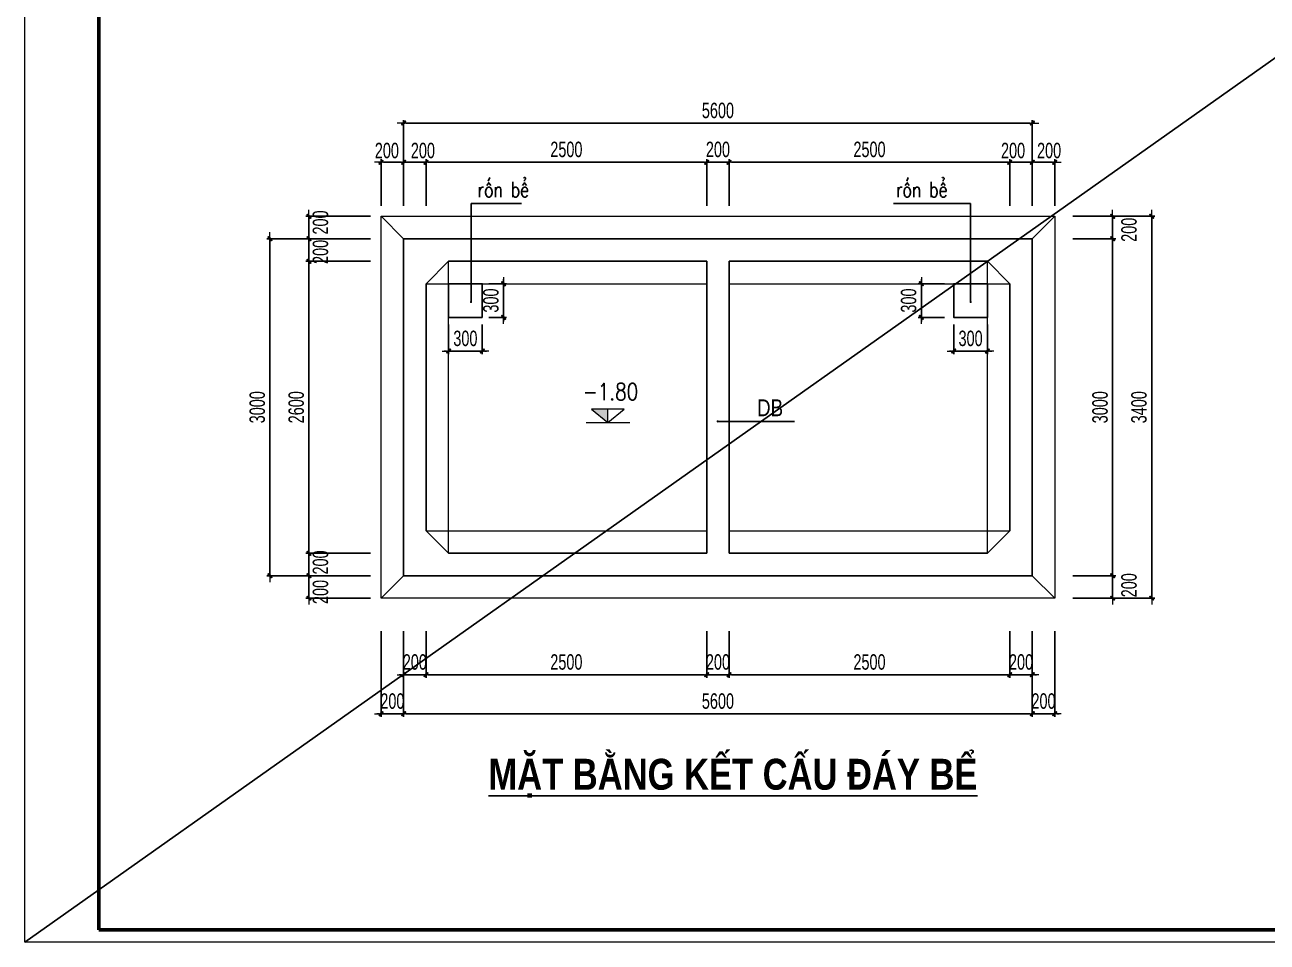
# Model space of a CAD drawing. Header units: millimetres. Extents: x 142758 to 365363, y -504867 to -415100.
# Drawn here: x 244241 to 255307, y -478817 to -470649 of the extents above; entities that cross this region are included whole.
import ezdxf
from ezdxf.enums import TextEntityAlignment as Align

# ---------------------------------------------------------------- set-up
doc = ezdxf.new("R2010")
doc.units = ezdxf.units.MM
doc.header["$LTSCALE"] = 20
doc.header["$MEASUREMENT"] = 0
doc.header["$PDMODE"] = 32
doc.layers.get('Defpoints').update_dxf_attribs({"color": 1})
doc.layers.add('KCS_Plotter', color=11, linetype='Continuous', plot=False)
doc.layers.add('Khungten_LCDI', color=7, linetype='Continuous')
for name, color, linetype, lineweight in [('LC Dim', 8, 'Continuous', 18), ('LC Net manh', 16, 'Continuous', 5), ('LC Net thay', 7, 'Continuous', 25), ('LC Text1', 3, 'Continuous', 20), ('LC Text2', 7, 'Continuous', 25)]:
    doc.layers.add(name, color=color, linetype=linetype, lineweight=lineweight)
doc.styles.add('HOATBIF', font='hoatbif.shx', dxfattribs={"width": 0.7})
doc.styles.add('Khungten', font='VHAVAN.TTF', dxfattribs={"width": 0.9, "height": 5000})
doc.styles.add('LC 1', font='VHAVANB.TTF')
doc.styles.add('LC 3', font='vnsimli.shx', dxfattribs={"width": 0.75})
doc.styles.add('LC3', font='VHARIALB.TTF', dxfattribs={"width": 0.8})
doc.styles.add('T1', font='Vnsimli.shx', dxfattribs={"width": 0.8})
doc.styles.add('T2', font='VHARIAL.TTF', dxfattribs={"width": 0.8})
doc.styles.add('Title', font='VHBLACK.TTF', dxfattribs={"width": 0.8})
doc.dimstyles.new('MONG', dxfattribs={"dimscale": 50, "dimtxt": 2.5, "dimasz": 0.35, "dimexe": 0.5, "dimexo": 0, "dimgap": 0.8, "dimtad": 1, "dimdec": 0, "dimzin": 0, "dimdsep": 46, "dimtxsty": 'HOATBIF', "dimblk1": 'DOT', "dimblk2": 'DOT', "dimsah": 1, "dimcen": -1, "dimdle": 1, "dimclrd": 256, "dimclre": 256, "dimclrt": 4, "dimadec": 3, "dimazin": 2, "dimtfac": 0.333333, "dimtdec": 0, "dimtix": 1, "dimtmove": 2, "dimatfit": 3, "dimldrblk": 'DOT', "dimfxl": 1, "dimtvp": 0.833333, "dimtolj": 1, "dimtzin": 0, "dimarcsym": 0})

# ---------------------------------------------------------------- blocks, each defined once
blk = doc.blocks.new('lcdi fix')
at = {"layer": 'Defpoints', "lineweight": 0}
blk.add_lwpolyline([(-1200, -14850), (-1200, 14850), (40800, 14850), (40800, -14850)], close=True, dxfattribs=at)
at = {"layer": 'Khungten_LCDI', "color": 5, "lineweight": 60}
blk.add_lwpolyline([(0, -14650), (0, 14650), (40600, 14650), (40600, -14650)], close=True, dxfattribs=at)
at = {"color": 7, "style": 'Khungten', "width": 0.8}
for tag, p in [('REVISION', (39499, -10746)), ('NGAYHT', (39546, -11609))]:
    blk.add_attdef(tag, text='', height=200, dxfattribs=at).set_placement(p, align=Align.CENTER)
at = {"layer": 'LC Text1', "style": 'Title', "width": 1.485915}
for tag, p, p2 in [('TENBANVE1', (36913, -8886), (40339, -8886)), ('TENBANVE2', (36913, -9562), (40339, -9562))]:
    blk.add_attdef(tag, text='', height=250, dxfattribs=at).set_placement(p, p2, align=Align.FIT)
at = {"layer": 'LC Text1', "style": 'Title', "width": 0.7}
blk.add_attdef('SOBANVE', text='', height=250, dxfattribs=at).set_placement((39562, -13896), align=Align.CENTER)
blk = doc.blocks.new('DOT')
at = {"layer": 'LC Dim'}
blk.add_line((-3, 0), (3, 0), dxfattribs=at)
at = {"layer": 'LC Dim', "color": 4}
blk.add_line((-1, -1), (1, 1), dxfattribs=at)
blk.add_lwpolyline([(0.5, 1), (-1, -0.5), (-0.5, -1), (1, 0.5)], close=True, dxfattribs=at)
blk = doc.blocks.new('*D297')
at = {"layer": 'Defpoints', "color": 0, "ltscale": 2, "transparency": 16777216}
for p in [(253576, -472354), (253576, -472554), (253931, -472554)]:
    blk.add_point(p, dxfattribs=at)
at = {"layer": 'LC Dim', "lineweight": -2, "ltscale": 2, "transparency": 16777216}
for p, q in [((253576, -472354), (253959, -472354)), ((253931, -472373), (253931, -472535)), ((253576, -472554), (253959, -472554))]:
    blk.add_line(p, q, dxfattribs=at)
at = {"layer": 'LC Dim', "lineweight": -2, "ltscale": 2, "transparency": 16777216, "xscale": 19.25, "yscale": 19.25, "zscale": 19.25}
for p, rotation in [((253931, -472354), 90), ((253931, -472554), 270)]:
    blk.add_blockref('DOT', p, dxfattribs=dict(at, rotation=rotation))
at = {"layer": 'LC Dim', "color": 4, "ltscale": 2, "transparency": 16777216, "insert": (254077, -472474), "char_height": 137.5, "attachment_point": 5, "rotation": 90, "style": 'HOATBIF'}
blk.add_mtext('\\A1;200', dxfattribs=at)
blk = doc.blocks.new('_Dot')
at = {"color": 0, "linetype": 'ByBlock', "lineweight": -2}
blk.add_line((-0.5, 0), (-1, 0), dxfattribs=at)
at = {"color": 0, "linetype": 'ByBlock', "const_width": 0.5}
blk.add_lwpolyline([(-0.25, 0, 1), (0.25, 0, 1)], format="xyb", close=True, dxfattribs=at)
blk = doc.blocks.new('*D298')
at = {"layer": 'Defpoints', "color": 0, "ltscale": 2, "transparency": 16777216}
for p in [(253576, -475554), (253931, -475554), (253576, -475754)]:
    blk.add_point(p, dxfattribs=at)
at = {"layer": 'LC Dim', "lineweight": -2, "ltscale": 2, "transparency": 16777216}
for p, q in [((253576, -475554), (253959, -475554)), ((253931, -475735), (253931, -475573)), ((253576, -475754), (253959, -475754))]:
    blk.add_line(p, q, dxfattribs=at)
at = {"layer": 'LC Dim', "lineweight": -2, "ltscale": 2, "transparency": 16777216, "xscale": 19.25, "yscale": 19.25, "zscale": 19.25}
for p, rotation in [((253931, -475554), 90), ((253931, -475754), 270)]:
    blk.add_blockref('DOT', p, dxfattribs=dict(at, rotation=rotation))
at = {"layer": 'LC Dim', "color": 4, "ltscale": 2, "transparency": 16777216, "insert": (254077, -475639), "char_height": 137.5, "attachment_point": 5, "rotation": 90, "style": 'HOATBIF'}
blk.add_mtext('\\A1;200', dxfattribs=at)
blk = doc.blocks.new('*D299')
at = {"layer": 'Defpoints', "color": 0, "ltscale": 2, "transparency": 16777216}
for p in [(253576, -472354), (253576, -475754), (254279, -475754)]:
    blk.add_point(p, dxfattribs=at)
at = {"layer": 'LC Dim', "lineweight": -2, "ltscale": 2, "transparency": 16777216}
for p, q in [((253576, -472354), (254306, -472354)), ((254279, -472373), (254279, -475735)), ((253576, -475754), (254306, -475754))]:
    blk.add_line(p, q, dxfattribs=at)
at = {"layer": 'LC Dim', "lineweight": -2, "ltscale": 2, "transparency": 16777216, "xscale": 19.25, "yscale": 19.25, "zscale": 19.25}
for p, rotation in [((254279, -472354), 90), ((254279, -475754), 270)]:
    blk.add_blockref('DOT', p, dxfattribs=dict(at, rotation=rotation))
at = {"layer": 'LC Dim', "color": 4, "ltscale": 2, "transparency": 16777216, "insert": (254166, -474054), "char_height": 137.5, "attachment_point": 5, "rotation": 90, "style": 'HOATBIF'}
blk.add_mtext('\\A1;3400', dxfattribs=at)
blk = doc.blocks.new('*D300')
at = {"layer": 'Defpoints', "color": 0, "ltscale": 2, "transparency": 16777216}
for p in [(247321, -472754), (246772, -475354), (247321, -475354)]:
    blk.add_point(p, dxfattribs=at)
at = {"layer": 'LC Dim', "lineweight": -2, "ltscale": 2, "transparency": 16777216}
for p, q in [((247321, -472754), (246745, -472754)), ((246772, -472773), (246772, -475335)), ((247321, -475354), (246745, -475354))]:
    blk.add_line(p, q, dxfattribs=at)
at = {"layer": 'LC Dim', "lineweight": -2, "ltscale": 2, "transparency": 16777216, "xscale": 19.25, "yscale": 19.25, "zscale": 19.25}
for p, rotation in [((246772, -472754), 90), ((246772, -475354), 270)]:
    blk.add_blockref('DOT', p, dxfattribs=dict(at, rotation=rotation))
at = {"layer": 'LC Dim', "color": 4, "ltscale": 2, "transparency": 16777216, "insert": (246659, -474054), "char_height": 137.5, "attachment_point": 5, "rotation": 90, "style": 'HOATBIF'}
blk.add_mtext('\\A1;2600', dxfattribs=at)
blk = doc.blocks.new('*D301')
at = {"layer": 'Defpoints', "color": 0, "ltscale": 2, "transparency": 16777216}
for p in [(247321, -472554), (246425, -475554), (247321, -475554)]:
    blk.add_point(p, dxfattribs=at)
at = {"layer": 'LC Dim', "lineweight": -2, "ltscale": 2, "transparency": 16777216}
for p, q in [((247321, -472554), (246397, -472554)), ((246425, -472573), (246425, -475535)), ((247321, -475554), (246397, -475554))]:
    blk.add_line(p, q, dxfattribs=at)
at = {"layer": 'LC Dim', "lineweight": -2, "ltscale": 2, "transparency": 16777216, "xscale": 19.25, "yscale": 19.25, "zscale": 19.25}
for p, rotation in [((246425, -472554), 90), ((246425, -475554), 270)]:
    blk.add_blockref('DOT', p, dxfattribs=dict(at, rotation=rotation))
at = {"layer": 'LC Dim', "color": 4, "ltscale": 2, "transparency": 16777216, "insert": (246312, -474054), "char_height": 137.5, "attachment_point": 5, "rotation": 90, "style": 'HOATBIF'}
blk.add_mtext('\\A1;3000', dxfattribs=at)
blk = doc.blocks.new('*D302')
at = {"layer": 'Defpoints', "color": 0, "ltscale": 2, "transparency": 16777216}
for p in [(253576, -472554), (253576, -475554), (253931, -475554)]:
    blk.add_point(p, dxfattribs=at)
at = {"layer": 'LC Dim', "lineweight": -2, "ltscale": 2, "transparency": 16777216}
for p, q in [((253576, -472554), (253959, -472554)), ((253931, -472573), (253931, -475535)), ((253576, -475554), (253959, -475554))]:
    blk.add_line(p, q, dxfattribs=at)
at = {"layer": 'LC Dim', "lineweight": -2, "ltscale": 2, "transparency": 16777216, "xscale": 19.25, "yscale": 19.25, "zscale": 19.25}
for p, rotation in [((253931, -472554), 90), ((253931, -475554), 270)]:
    blk.add_blockref('DOT', p, dxfattribs=dict(at, rotation=rotation))
at = {"layer": 'LC Dim', "color": 4, "ltscale": 2, "transparency": 16777216, "insert": (253819, -474054), "char_height": 137.5, "attachment_point": 5, "rotation": 90, "style": 'HOATBIF'}
blk.add_mtext('\\A1;3000', dxfattribs=at)
blk = doc.blocks.new('*D303')
at = {"layer": 'Defpoints', "color": 0, "ltscale": 2, "transparency": 16777216}
for p in [(253015, -471872), (253015, -472260), (253215, -472260)]:
    blk.add_point(p, dxfattribs=at)
at = {"layer": 'LC Dim', "lineweight": -2, "ltscale": 2, "transparency": 16777216}
for p, q in [((253015, -472260), (253015, -471844)), ((253215, -472260), (253215, -471844)), ((252996, -471872), (252977, -471872)), ((253215, -471872), (253015, -471872)), ((253235, -471872), (253254, -471872))]:
    blk.add_line(p, q, dxfattribs=at)
at = {"layer": 'LC Dim', "lineweight": -2, "ltscale": 2, "transparency": 16777216, "xscale": 19.25, "yscale": 19.25, "zscale": 19.25}
blk.add_blockref('DOT', (253015, -471872), dxfattribs=at)
at = {"layer": 'LC Dim', "lineweight": -2, "ltscale": 2, "transparency": 16777216, "xscale": 19.25, "yscale": 19.25, "zscale": 19.25, "rotation": 180}
blk.add_blockref('DOT', (253215, -471872), dxfattribs=at)
at = {"layer": 'LC Dim', "color": 4, "ltscale": 2, "transparency": 16777216, "insert": (253044, -471769), "char_height": 137.5, "attachment_point": 5, "style": 'HOATBIF'}
blk.add_mtext('\\A1;200', dxfattribs=at)
blk = doc.blocks.new('*D304')
at = {"layer": 'Defpoints', "color": 0, "ltscale": 2, "transparency": 16777216}
for p in [(253415, -471872), (253215, -472260), (253415, -472260)]:
    blk.add_point(p, dxfattribs=at)
at = {"layer": 'LC Dim', "lineweight": -2, "ltscale": 2, "transparency": 16777216}
for p, q in [((253215, -472260), (253215, -471844)), ((253415, -472260), (253415, -471844)), ((253235, -471872), (253396, -471872))]:
    blk.add_line(p, q, dxfattribs=at)
at = {"layer": 'LC Dim', "lineweight": -2, "ltscale": 2, "transparency": 16777216, "xscale": 19.25, "yscale": 19.25, "zscale": 19.25, "rotation": 180}
blk.add_blockref('DOT', (253215, -471872), dxfattribs=at)
at = {"layer": 'LC Dim', "lineweight": -2, "ltscale": 2, "transparency": 16777216, "xscale": 19.25, "yscale": 19.25, "zscale": 19.25}
blk.add_blockref('DOT', (253415, -471872), dxfattribs=at)
at = {"layer": 'LC Dim', "color": 4, "ltscale": 2, "transparency": 16777216, "insert": (253365, -471769), "char_height": 137.5, "attachment_point": 5, "style": 'HOATBIF'}
blk.add_mtext('\\A1;200', dxfattribs=at)
blk = doc.blocks.new('*D305')
at = {"layer": 'Defpoints', "color": 0, "ltscale": 2, "transparency": 16777216}
for p in [(247815, -471872), (247615, -472260), (247815, -472260)]:
    blk.add_point(p, dxfattribs=at)
at = {"layer": 'LC Dim', "lineweight": -2, "ltscale": 2, "transparency": 16777216}
for p, q in [((247615, -472260), (247615, -471844)), ((247815, -472260), (247815, -471844)), ((247596, -471872), (247577, -471872)), ((247615, -471872), (247815, -471872)), ((247835, -471872), (247854, -471872))]:
    blk.add_line(p, q, dxfattribs=at)
at = {"layer": 'LC Dim', "lineweight": -2, "ltscale": 2, "transparency": 16777216, "xscale": 19.25, "yscale": 19.25, "zscale": 19.25}
blk.add_blockref('DOT', (247615, -471872), dxfattribs=at)
at = {"layer": 'LC Dim', "lineweight": -2, "ltscale": 2, "transparency": 16777216, "xscale": 19.25, "yscale": 19.25, "zscale": 19.25, "rotation": 180}
blk.add_blockref('DOT', (247815, -471872), dxfattribs=at)
at = {"layer": 'LC Dim', "color": 4, "ltscale": 2, "transparency": 16777216, "insert": (247787, -471769), "char_height": 137.5, "attachment_point": 5, "style": 'HOATBIF'}
blk.add_mtext('\\A1;200', dxfattribs=at)
blk = doc.blocks.new('*D306')
at = {"layer": 'Defpoints', "color": 0, "ltscale": 2, "transparency": 16777216}
for p in [(247415, -471872), (247415, -472260), (247615, -472260)]:
    blk.add_point(p, dxfattribs=at)
at = {"layer": 'LC Dim', "lineweight": -2, "ltscale": 2, "transparency": 16777216}
for p, q in [((247415, -472260), (247415, -471844)), ((247615, -472260), (247615, -471844)), ((247596, -471872), (247435, -471872))]:
    blk.add_line(p, q, dxfattribs=at)
at = {"layer": 'LC Dim', "lineweight": -2, "ltscale": 2, "transparency": 16777216, "xscale": 19.25, "yscale": 19.25, "zscale": 19.25, "rotation": 180}
blk.add_blockref('DOT', (247415, -471872), dxfattribs=at)
at = {"layer": 'LC Dim', "lineweight": -2, "ltscale": 2, "transparency": 16777216, "xscale": 19.25, "yscale": 19.25, "zscale": 19.25}
blk.add_blockref('DOT', (247615, -471872), dxfattribs=at)
at = {"layer": 'LC Dim', "color": 4, "ltscale": 2, "transparency": 16777216, "insert": (247466, -471769), "char_height": 137.5, "attachment_point": 5, "style": 'HOATBIF'}
blk.add_mtext('\\A1;200', dxfattribs=at)
blk = doc.blocks.new('*D307')
at = {"layer": 'Defpoints', "color": 0, "ltscale": 2, "transparency": 16777216}
for p in [(247321, -472354), (246772, -472554), (247321, -472554)]:
    blk.add_point(p, dxfattribs=at)
at = {"layer": 'LC Dim', "lineweight": -2, "ltscale": 2, "transparency": 16777216}
for p, q in [((247321, -472354), (246745, -472354)), ((246772, -472373), (246772, -472535)), ((247321, -472554), (246745, -472554))]:
    blk.add_line(p, q, dxfattribs=at)
at = {"layer": 'LC Dim', "lineweight": -2, "ltscale": 2, "transparency": 16777216, "xscale": 19.25, "yscale": 19.25, "zscale": 19.25}
for p, rotation in [((246772, -472354), 90), ((246772, -472554), 270)]:
    blk.add_blockref('DOT', p, dxfattribs=dict(at, rotation=rotation))
at = {"layer": 'LC Dim', "color": 4, "ltscale": 2, "transparency": 16777216, "insert": (246875, -472409), "char_height": 137.5, "attachment_point": 5, "rotation": 90, "style": 'HOATBIF'}
blk.add_mtext('\\A1;200', dxfattribs=at)
blk = doc.blocks.new('*D308')
at = {"layer": 'Defpoints', "color": 0, "ltscale": 2, "transparency": 16777216}
for p in [(246772, -472554), (247321, -472554), (247321, -472754)]:
    blk.add_point(p, dxfattribs=at)
at = {"layer": 'LC Dim', "lineweight": -2, "ltscale": 2, "transparency": 16777216}
for p, q in [((247321, -472554), (246745, -472554)), ((246772, -472735), (246772, -472573)), ((247321, -472754), (246745, -472754))]:
    blk.add_line(p, q, dxfattribs=at)
at = {"layer": 'LC Dim', "lineweight": -2, "ltscale": 2, "transparency": 16777216, "xscale": 19.25, "yscale": 19.25, "zscale": 19.25}
for p, rotation in [((246772, -472554), 90), ((246772, -472754), 270)]:
    blk.add_blockref('DOT', p, dxfattribs=dict(at, rotation=rotation))
at = {"layer": 'LC Dim', "color": 4, "ltscale": 2, "transparency": 16777216, "insert": (246875, -472671), "char_height": 137.5, "attachment_point": 5, "rotation": 90, "style": 'HOATBIF'}
blk.add_mtext('\\A1;200', dxfattribs=at)
blk = doc.blocks.new('*D309')
at = {"layer": 'Defpoints', "color": 0, "ltscale": 2, "transparency": 16777216}
for p in [(246772, -475554), (247321, -475554), (247321, -475754)]:
    blk.add_point(p, dxfattribs=at)
at = {"layer": 'LC Dim', "lineweight": -2, "ltscale": 2, "transparency": 16777216}
for p, q in [((247321, -475554), (246745, -475554)), ((246772, -475735), (246772, -475573)), ((247321, -475754), (246745, -475754))]:
    blk.add_line(p, q, dxfattribs=at)
at = {"layer": 'LC Dim', "lineweight": -2, "ltscale": 2, "transparency": 16777216, "xscale": 19.25, "yscale": 19.25, "zscale": 19.25}
for p, rotation in [((246772, -475554), 90), ((246772, -475754), 270)]:
    blk.add_blockref('DOT', p, dxfattribs=dict(at, rotation=rotation))
at = {"layer": 'LC Dim', "color": 4, "ltscale": 2, "transparency": 16777216, "insert": (246875, -475699), "char_height": 137.5, "attachment_point": 5, "rotation": 90, "style": 'HOATBIF'}
blk.add_mtext('\\A1;200', dxfattribs=at)
blk = doc.blocks.new('*D310')
at = {"layer": 'Defpoints', "color": 0, "ltscale": 2, "transparency": 16777216}
for p in [(247321, -475354), (246772, -475554), (247321, -475554)]:
    blk.add_point(p, dxfattribs=at)
at = {"layer": 'LC Dim', "lineweight": -2, "ltscale": 2, "transparency": 16777216}
for p, q in [((247321, -475354), (246745, -475354)), ((246772, -475373), (246772, -475535)), ((247321, -475554), (246745, -475554))]:
    blk.add_line(p, q, dxfattribs=at)
at = {"layer": 'LC Dim', "lineweight": -2, "ltscale": 2, "transparency": 16777216, "xscale": 19.25, "yscale": 19.25, "zscale": 19.25}
for p, rotation in [((246772, -475354), 90), ((246772, -475554), 270)]:
    blk.add_blockref('DOT', p, dxfattribs=dict(at, rotation=rotation))
at = {"layer": 'LC Dim', "color": 4, "ltscale": 2, "transparency": 16777216, "insert": (246875, -475436), "char_height": 137.5, "attachment_point": 5, "rotation": 90, "style": 'HOATBIF'}
blk.add_mtext('\\A1;200', dxfattribs=at)
blk = doc.blocks.new('TIEUDE1')
at = {"layer": 'LC Text2', "color": 7, "style": 'LC 1'}
blk.add_attdef('TIªU§Ò', text='', height=5, dxfattribs=at).set_placement((0, 0), align=Align.BOTTOM_CENTER)
blk.add_attdef('TL', text='', height=3, dxfattribs=at).set_placement((0, -2), align=Align.TOP_CENTER)
blk = doc.blocks.new('*D311')
at = {"layer": 'Defpoints', "color": 0, "ltscale": 2, "transparency": 16777216}
for p in [(253215, -471524), (247615, -472260), (253215, -472260)]:
    blk.add_point(p, dxfattribs=at)
at = {"layer": 'LC Dim', "lineweight": -2, "ltscale": 2, "transparency": 16777216}
for p, q in [((247615, -472260), (247615, -471497)), ((253215, -472260), (253215, -471497)), ((247635, -471524), (253196, -471524))]:
    blk.add_line(p, q, dxfattribs=at)
at = {"layer": 'LC Dim', "lineweight": -2, "ltscale": 2, "transparency": 16777216, "xscale": 19.25, "yscale": 19.25, "zscale": 19.25, "rotation": 180}
blk.add_blockref('DOT', (247615, -471524), dxfattribs=at)
at = {"layer": 'LC Dim', "lineweight": -2, "ltscale": 2, "transparency": 16777216, "xscale": 19.25, "yscale": 19.25, "zscale": 19.25}
blk.add_blockref('DOT', (253215, -471524), dxfattribs=at)
at = {"layer": 'LC Dim', "color": 4, "ltscale": 2, "transparency": 16777216, "insert": (250415, -471412), "char_height": 137.5, "attachment_point": 5, "style": 'HOATBIF'}
blk.add_mtext('\\A1;5600', dxfattribs=at)
blk = doc.blocks.new('*D312')
at = {"layer": 'Defpoints', "color": 0, "ltscale": 2, "transparency": 16777216}
for p in [(248015.5, -473316.5), (248315.5, -473316.5), (248015.5, -473554.5)]:
    blk.add_point(p, dxfattribs=at)
at = {"layer": 'LC Dim', "lineweight": -2, "ltscale": 2, "transparency": 16777216}
for p, q in [((248015.5, -473316.5), (248015.5, -473582)), ((248315.5, -473316.5), (248315.5, -473582)), ((247996.25, -473554.5), (247977, -473554.5)), ((248315.5, -473554.5), (248015.5, -473554.5)), ((248334.75, -473554.5), (248354, -473554.5))]:
    blk.add_line(p, q, dxfattribs=at)
at = {"layer": 'LC Dim', "lineweight": -2, "ltscale": 2, "transparency": 16777216, "xscale": 19.25, "yscale": 19.25, "zscale": 19.25}
blk.add_blockref('DOT', (248015.5, -473554.5), dxfattribs=at)
at = {"layer": 'LC Dim', "lineweight": -2, "ltscale": 2, "transparency": 16777216, "xscale": 19.25, "yscale": 19.25, "zscale": 19.25, "rotation": 180}
blk.add_blockref('DOT', (248315.5, -473554.5), dxfattribs=at)
at = {"layer": 'LC Dim', "color": 4, "ltscale": 2, "transparency": 16777216, "insert": (248165.5, -473441.75), "char_height": 137.5, "attachment_point": 5, "style": 'HOATBIF'}
blk.add_mtext('\\A1;300', dxfattribs=at)
blk = doc.blocks.new('*D313')
at = {"layer": 'Defpoints', "color": 0, "ltscale": 2, "transparency": 16777216}
for p in [(248373, -472954), (248373, -473254), (248505, -473254)]:
    blk.add_point(p, dxfattribs=at)
at = {"layer": 'LC Dim', "lineweight": -2, "ltscale": 2, "transparency": 16777216}
for p, q in [((248505, -472935), (248505, -472915)), ((248373, -472954), (248533, -472954)), ((248505, -472954), (248505, -473254)), ((248373, -473254), (248533, -473254)), ((248505, -473273), (248505, -473292))]:
    blk.add_line(p, q, dxfattribs=at)
at = {"layer": 'LC Dim', "lineweight": -2, "ltscale": 2, "transparency": 16777216, "xscale": 19.25, "yscale": 19.25, "zscale": 19.25}
for p, rotation in [((248505, -472954), 270), ((248505, -473254), 90)]:
    blk.add_blockref('DOT', p, dxfattribs=dict(at, rotation=rotation))
at = {"layer": 'LC Dim', "color": 4, "ltscale": 2, "transparency": 16777216, "insert": (248393, -473104), "char_height": 137.5, "attachment_point": 5, "rotation": 90, "style": 'HOATBIF'}
blk.add_mtext('\\A1;300', dxfattribs=at)
blk = doc.blocks.new('*D314')
at = {"layer": 'Defpoints', "color": 0, "ltscale": 2, "transparency": 16777216}
for p in [(252515.5, -473316.5), (252815.5, -473316.5), (252515.5, -473554.5)]:
    blk.add_point(p, dxfattribs=at)
at = {"layer": 'LC Dim', "lineweight": -2, "ltscale": 2, "transparency": 16777216}
for p, q in [((252515.5, -473316.5), (252515.5, -473582)), ((252815.5, -473316.5), (252815.5, -473582)), ((252496.25, -473554.5), (252477, -473554.5)), ((252815.5, -473554.5), (252515.5, -473554.5)), ((252834.75, -473554.5), (252854, -473554.5))]:
    blk.add_line(p, q, dxfattribs=at)
at = {"layer": 'LC Dim', "lineweight": -2, "ltscale": 2, "transparency": 16777216, "xscale": 19.25, "yscale": 19.25, "zscale": 19.25}
blk.add_blockref('DOT', (252515.5, -473554.5), dxfattribs=at)
at = {"layer": 'LC Dim', "lineweight": -2, "ltscale": 2, "transparency": 16777216, "xscale": 19.25, "yscale": 19.25, "zscale": 19.25, "rotation": 180}
blk.add_blockref('DOT', (252815.5, -473554.5), dxfattribs=at)
at = {"layer": 'LC Dim', "color": 4, "ltscale": 2, "transparency": 16777216, "insert": (252665.5, -473441.75), "char_height": 137.5, "attachment_point": 5, "style": 'HOATBIF'}
blk.add_mtext('\\A1;300', dxfattribs=at)
blk = doc.blocks.new('*D315')
at = {"layer": 'Defpoints', "color": 0, "ltscale": 2, "transparency": 16777216}
for p in [(250515, -471872), (250515, -472260), (253015, -472260)]:
    blk.add_point(p, dxfattribs=at)
at = {"layer": 'LC Dim', "lineweight": -2, "ltscale": 2, "transparency": 16777216}
for p, q in [((250515, -472260), (250515, -471844)), ((253015, -472260), (253015, -471844)), ((252996, -471872), (250535, -471872))]:
    blk.add_line(p, q, dxfattribs=at)
at = {"layer": 'LC Dim', "lineweight": -2, "ltscale": 2, "transparency": 16777216, "xscale": 19.25, "yscale": 19.25, "zscale": 19.25, "rotation": 180}
blk.add_blockref('DOT', (250515, -471872), dxfattribs=at)
at = {"layer": 'LC Dim', "lineweight": -2, "ltscale": 2, "transparency": 16777216, "xscale": 19.25, "yscale": 19.25, "zscale": 19.25}
blk.add_blockref('DOT', (253015, -471872), dxfattribs=at)
at = {"layer": 'LC Dim', "color": 4, "ltscale": 2, "transparency": 16777216, "insert": (251765, -471759), "char_height": 137.5, "attachment_point": 5, "style": 'HOATBIF'}
blk.add_mtext('\\A1;2500', dxfattribs=at)
blk = doc.blocks.new('*D316')
at = {"layer": 'Defpoints', "color": 0, "ltscale": 2, "transparency": 16777216}
for p in [(247815, -471872), (247815, -472260), (250315, -472260)]:
    blk.add_point(p, dxfattribs=at)
at = {"layer": 'LC Dim', "lineweight": -2, "ltscale": 2, "transparency": 16777216}
for p, q in [((247815, -472260), (247815, -471844)), ((250315, -472260), (250315, -471844)), ((250296, -471872), (247835, -471872))]:
    blk.add_line(p, q, dxfattribs=at)
at = {"layer": 'LC Dim', "lineweight": -2, "ltscale": 2, "transparency": 16777216, "xscale": 19.25, "yscale": 19.25, "zscale": 19.25, "rotation": 180}
blk.add_blockref('DOT', (247815, -471872), dxfattribs=at)
at = {"layer": 'LC Dim', "lineweight": -2, "ltscale": 2, "transparency": 16777216, "xscale": 19.25, "yscale": 19.25, "zscale": 19.25}
blk.add_blockref('DOT', (250315, -471872), dxfattribs=at)
at = {"layer": 'LC Dim', "color": 4, "ltscale": 2, "transparency": 16777216, "insert": (249065, -471759), "char_height": 137.5, "attachment_point": 5, "style": 'HOATBIF'}
blk.add_mtext('\\A1;2500', dxfattribs=at)
blk = doc.blocks.new('*D317')
at = {"layer": 'Defpoints', "color": 0, "ltscale": 2, "transparency": 16777216}
for p in [(250315, -471872), (250315, -472260), (250515, -472260)]:
    blk.add_point(p, dxfattribs=at)
at = {"layer": 'LC Dim', "lineweight": -2, "ltscale": 2, "transparency": 16777216}
for p, q in [((250315, -472260), (250315, -471844)), ((250515, -472260), (250515, -471844)), ((250296, -471872), (250277, -471872)), ((250515, -471872), (250315, -471872)), ((250535, -471872), (250554, -471872))]:
    blk.add_line(p, q, dxfattribs=at)
at = {"layer": 'LC Dim', "lineweight": -2, "ltscale": 2, "transparency": 16777216, "xscale": 19.25, "yscale": 19.25, "zscale": 19.25}
blk.add_blockref('DOT', (250315, -471872), dxfattribs=at)
at = {"layer": 'LC Dim', "lineweight": -2, "ltscale": 2, "transparency": 16777216, "xscale": 19.25, "yscale": 19.25, "zscale": 19.25, "rotation": 180}
blk.add_blockref('DOT', (250515, -471872), dxfattribs=at)
at = {"layer": 'LC Dim', "color": 4, "ltscale": 2, "transparency": 16777216, "insert": (250415, -471759), "char_height": 137.5, "attachment_point": 5, "style": 'HOATBIF'}
blk.add_mtext('\\A1;200', dxfattribs=at)
blk = doc.blocks.new('*D318')
at = {"layer": 'Defpoints', "color": 0, "ltscale": 2, "transparency": 16777216}
for p in [(247615, -476048), (253215, -476048), (253215, -476783)]:
    blk.add_point(p, dxfattribs=at)
at = {"layer": 'LC Dim', "lineweight": -2, "ltscale": 2, "transparency": 16777216}
for p, q in [((247615, -476048), (247615, -476811)), ((253215, -476048), (253215, -476811)), ((247635, -476783), (253196, -476783))]:
    blk.add_line(p, q, dxfattribs=at)
at = {"layer": 'LC Dim', "lineweight": -2, "ltscale": 2, "transparency": 16777216, "xscale": 19.25, "yscale": 19.25, "zscale": 19.25, "rotation": 180}
blk.add_blockref('DOT', (247615, -476783), dxfattribs=at)
at = {"layer": 'LC Dim', "lineweight": -2, "ltscale": 2, "transparency": 16777216, "xscale": 19.25, "yscale": 19.25, "zscale": 19.25}
blk.add_blockref('DOT', (253215, -476783), dxfattribs=at)
at = {"layer": 'LC Dim', "color": 4, "ltscale": 2, "transparency": 16777216, "insert": (250415, -476671), "char_height": 137.5, "attachment_point": 5, "style": 'HOATBIF'}
blk.add_mtext('\\A1;5600', dxfattribs=at)
blk = doc.blocks.new('*D319')
at = {"layer": 'Defpoints', "color": 0, "ltscale": 2, "transparency": 16777216}
for p in [(250515, -476048), (253015, -476048), (250515, -476436)]:
    blk.add_point(p, dxfattribs=at)
at = {"layer": 'LC Dim', "lineweight": -2, "ltscale": 2, "transparency": 16777216}
for p, q in [((250515, -476048), (250515, -476463)), ((253015, -476048), (253015, -476463)), ((252996, -476436), (250535, -476436))]:
    blk.add_line(p, q, dxfattribs=at)
at = {"layer": 'LC Dim', "lineweight": -2, "ltscale": 2, "transparency": 16777216, "xscale": 19.25, "yscale": 19.25, "zscale": 19.25, "rotation": 180}
blk.add_blockref('DOT', (250515, -476436), dxfattribs=at)
at = {"layer": 'LC Dim', "lineweight": -2, "ltscale": 2, "transparency": 16777216, "xscale": 19.25, "yscale": 19.25, "zscale": 19.25}
blk.add_blockref('DOT', (253015, -476436), dxfattribs=at)
at = {"layer": 'LC Dim', "color": 4, "ltscale": 2, "transparency": 16777216, "insert": (251765, -476323), "char_height": 137.5, "attachment_point": 5, "style": 'HOATBIF'}
blk.add_mtext('\\A1;2500', dxfattribs=at)
blk = doc.blocks.new('*D320')
at = {"layer": 'Defpoints', "color": 0, "ltscale": 2, "transparency": 16777216}
for p in [(247815, -476048), (250315, -476048), (247815, -476436)]:
    blk.add_point(p, dxfattribs=at)
at = {"layer": 'LC Dim', "lineweight": -2, "ltscale": 2, "transparency": 16777216}
for p, q in [((247815, -476048), (247815, -476463)), ((250315, -476048), (250315, -476463)), ((250296, -476436), (247835, -476436))]:
    blk.add_line(p, q, dxfattribs=at)
at = {"layer": 'LC Dim', "lineweight": -2, "ltscale": 2, "transparency": 16777216, "xscale": 19.25, "yscale": 19.25, "zscale": 19.25, "rotation": 180}
blk.add_blockref('DOT', (247815, -476436), dxfattribs=at)
at = {"layer": 'LC Dim', "lineweight": -2, "ltscale": 2, "transparency": 16777216, "xscale": 19.25, "yscale": 19.25, "zscale": 19.25}
blk.add_blockref('DOT', (250315, -476436), dxfattribs=at)
at = {"layer": 'LC Dim', "color": 4, "ltscale": 2, "transparency": 16777216, "insert": (249065, -476323), "char_height": 137.5, "attachment_point": 5, "style": 'HOATBIF'}
blk.add_mtext('\\A1;2500', dxfattribs=at)
blk = doc.blocks.new('*D321')
at = {"layer": 'Defpoints', "color": 0, "ltscale": 2, "transparency": 16777216}
for p in [(250315, -476048), (250515, -476048), (250315, -476436)]:
    blk.add_point(p, dxfattribs=at)
at = {"layer": 'LC Dim', "lineweight": -2, "ltscale": 2, "transparency": 16777216}
for p, q in [((250315, -476048), (250315, -476463)), ((250515, -476048), (250515, -476463)), ((250296, -476436), (250277, -476436)), ((250515, -476436), (250315, -476436)), ((250535, -476436), (250554, -476436))]:
    blk.add_line(p, q, dxfattribs=at)
at = {"layer": 'LC Dim', "lineweight": -2, "ltscale": 2, "transparency": 16777216, "xscale": 19.25, "yscale": 19.25, "zscale": 19.25}
blk.add_blockref('DOT', (250315, -476436), dxfattribs=at)
at = {"layer": 'LC Dim', "lineweight": -2, "ltscale": 2, "transparency": 16777216, "xscale": 19.25, "yscale": 19.25, "zscale": 19.25, "rotation": 180}
blk.add_blockref('DOT', (250515, -476436), dxfattribs=at)
at = {"layer": 'LC Dim', "color": 4, "ltscale": 2, "transparency": 16777216, "insert": (250415, -476323), "char_height": 137.5, "attachment_point": 5, "style": 'HOATBIF'}
blk.add_mtext('\\A1;200', dxfattribs=at)
blk = doc.blocks.new('*D322')
at = {"layer": 'Defpoints', "color": 0, "ltscale": 2, "transparency": 16777216}
for p in [(247615, -476048), (247815, -476048), (247615, -476436)]:
    blk.add_point(p, dxfattribs=at)
at = {"layer": 'LC Dim', "lineweight": -2, "ltscale": 2, "transparency": 16777216}
for p, q in [((247615, -476048), (247615, -476463)), ((247815, -476048), (247815, -476463)), ((247596, -476436), (247577, -476436)), ((247815, -476436), (247615, -476436)), ((247835, -476436), (247854, -476436))]:
    blk.add_line(p, q, dxfattribs=at)
at = {"layer": 'LC Dim', "lineweight": -2, "ltscale": 2, "transparency": 16777216, "xscale": 19.25, "yscale": 19.25, "zscale": 19.25}
blk.add_blockref('DOT', (247615, -476436), dxfattribs=at)
at = {"layer": 'LC Dim', "lineweight": -2, "ltscale": 2, "transparency": 16777216, "xscale": 19.25, "yscale": 19.25, "zscale": 19.25, "rotation": 180}
blk.add_blockref('DOT', (247815, -476436), dxfattribs=at)
at = {"layer": 'LC Dim', "color": 4, "ltscale": 2, "transparency": 16777216, "insert": (247715, -476323), "char_height": 137.5, "attachment_point": 5, "style": 'HOATBIF'}
blk.add_mtext('\\A1;200', dxfattribs=at)
blk = doc.blocks.new('*D323')
at = {"layer": 'Defpoints', "color": 0, "ltscale": 2, "transparency": 16777216}
for p in [(253015, -476048), (253215, -476048), (253015, -476436)]:
    blk.add_point(p, dxfattribs=at)
at = {"layer": 'LC Dim', "lineweight": -2, "ltscale": 2, "transparency": 16777216}
for p, q in [((253015, -476048), (253015, -476463)), ((253215, -476048), (253215, -476463)), ((252996, -476436), (252977, -476436)), ((253215, -476436), (253015, -476436)), ((253235, -476436), (253254, -476436))]:
    blk.add_line(p, q, dxfattribs=at)
at = {"layer": 'LC Dim', "lineweight": -2, "ltscale": 2, "transparency": 16777216, "xscale": 19.25, "yscale": 19.25, "zscale": 19.25}
blk.add_blockref('DOT', (253015, -476436), dxfattribs=at)
at = {"layer": 'LC Dim', "lineweight": -2, "ltscale": 2, "transparency": 16777216, "xscale": 19.25, "yscale": 19.25, "zscale": 19.25, "rotation": 180}
blk.add_blockref('DOT', (253215, -476436), dxfattribs=at)
at = {"layer": 'LC Dim', "color": 4, "ltscale": 2, "transparency": 16777216, "insert": (253115, -476323), "char_height": 137.5, "attachment_point": 5, "style": 'HOATBIF'}
blk.add_mtext('\\A1;200', dxfattribs=at)
blk = doc.blocks.new('*D324')
at = {"layer": 'Defpoints', "color": 0, "ltscale": 2, "transparency": 16777216}
for p in [(247415, -476048), (247615, -476048), (247415, -476783)]:
    blk.add_point(p, dxfattribs=at)
at = {"layer": 'LC Dim', "lineweight": -2, "ltscale": 2, "transparency": 16777216}
for p, q in [((247415, -476048), (247415, -476811)), ((247615, -476048), (247615, -476811)), ((247396, -476783), (247377, -476783)), ((247615, -476783), (247415, -476783)), ((247635, -476783), (247654, -476783))]:
    blk.add_line(p, q, dxfattribs=at)
at = {"layer": 'LC Dim', "lineweight": -2, "ltscale": 2, "transparency": 16777216, "xscale": 19.25, "yscale": 19.25, "zscale": 19.25}
blk.add_blockref('DOT', (247415, -476783), dxfattribs=at)
at = {"layer": 'LC Dim', "lineweight": -2, "ltscale": 2, "transparency": 16777216, "xscale": 19.25, "yscale": 19.25, "zscale": 19.25, "rotation": 180}
blk.add_blockref('DOT', (247615, -476783), dxfattribs=at)
at = {"layer": 'LC Dim', "color": 4, "ltscale": 2, "transparency": 16777216, "insert": (247515, -476671), "char_height": 137.5, "attachment_point": 5, "style": 'HOATBIF'}
blk.add_mtext('\\A1;200', dxfattribs=at)
blk = doc.blocks.new('*D325')
at = {"layer": 'Defpoints', "color": 0, "ltscale": 2, "transparency": 16777216}
for p in [(253215, -476048), (253415, -476048), (253415, -476783)]:
    blk.add_point(p, dxfattribs=at)
at = {"layer": 'LC Dim', "lineweight": -2, "ltscale": 2, "transparency": 16777216}
for p, q in [((253215, -476048), (253215, -476811)), ((253415, -476048), (253415, -476811)), ((253196, -476783), (253177, -476783)), ((253215, -476783), (253415, -476783)), ((253435, -476783), (253454, -476783))]:
    blk.add_line(p, q, dxfattribs=at)
at = {"layer": 'LC Dim', "lineweight": -2, "ltscale": 2, "transparency": 16777216, "xscale": 19.25, "yscale": 19.25, "zscale": 19.25}
blk.add_blockref('DOT', (253215, -476783), dxfattribs=at)
at = {"layer": 'LC Dim', "lineweight": -2, "ltscale": 2, "transparency": 16777216, "xscale": 19.25, "yscale": 19.25, "zscale": 19.25, "rotation": 180}
blk.add_blockref('DOT', (253415, -476783), dxfattribs=at)
at = {"layer": 'LC Dim', "color": 4, "ltscale": 2, "transparency": 16777216, "insert": (253315, -476671), "char_height": 137.5, "attachment_point": 5, "style": 'HOATBIF'}
blk.add_mtext('\\A1;200', dxfattribs=at)
blk = doc.blocks.new('*D326')
at = {"layer": 'Defpoints', "color": 0, "ltscale": 2, "transparency": 16777216}
for p in [(252433, -472954), (252227, -473254), (252433, -473254)]:
    blk.add_point(p, dxfattribs=at)
at = {"layer": 'LC Dim', "lineweight": -2, "ltscale": 2, "transparency": 16777216}
for p, q in [((252227, -472935), (252227, -472915)), ((252433, -472954), (252199, -472954)), ((252227, -472954), (252227, -473254)), ((252433, -473254), (252199, -473254)), ((252227, -473273), (252227, -473292))]:
    blk.add_line(p, q, dxfattribs=at)
at = {"layer": 'LC Dim', "lineweight": -2, "ltscale": 2, "transparency": 16777216, "xscale": 19.25, "yscale": 19.25, "zscale": 19.25}
for p, rotation in [((252227, -472954), 270), ((252227, -473254), 90)]:
    blk.add_blockref('DOT', p, dxfattribs=dict(at, rotation=rotation))
at = {"layer": 'LC Dim', "color": 4, "ltscale": 2, "transparency": 16777216, "insert": (252114, -473104), "char_height": 137.5, "attachment_point": 5, "rotation": 90, "style": 'HOATBIF'}
blk.add_mtext('\\A1;300', dxfattribs=at)
blk = doc.blocks.new('Caodo1')
at = {"layer": 'LC Text1'}
blk.add_hatch(color=256, dxfattribs=at).paths.add_polyline_path([(0, 200), (0, 0), (243, 200)])
for p, q in [((0, 0), (0, 200)), ((324, 0), (-324, 0))]:
    blk.add_line(p, q, dxfattribs=at)
blk.add_lwpolyline([(-243, 200), (243, 200), (0, 0), (0, 0)], close=True, dxfattribs=at)
at = {"layer": 'LC Text1', "style": 'T1', "width": 0.8}
blk.add_attdef('%%P0,00', text='', height=250, dxfattribs=at).set_placement((-39, 460), align=Align.MIDDLE_CENTER)

msp = doc.modelspace()

# ---------------------------------------------------------------- linework, layer by layer
at = {"layer": 'KCS_Plotter', "ltscale": 2}
msp.add_line((244241.3, -478816.8), (267341.3, -462481.8), dxfattribs=at)
at = {"layer": 'LC Net manh'}
for p, q in [((247615.5, -472553.9), (247415.5, -472353.9)), ((253215.5, -472553.9), (253415.5, -472353.9)), ((248015.5, -475353.9), (248015.5, -472753.9)), ((252815.5, -475353.9), (252815.5, -472753.9)), ((247615.5, -475553.9), (247415.5, -475753.9)), ((253215.5, -475553.9), (253415.5, -475753.9))]:
    msp.add_line(p, q, dxfattribs=at)
at = {"layer": 'LC Net manh', "ltscale": 2}
for p, q in [((247815.5, -472953.9), (250315.5, -472953.9)), ((250515.5, -472953.9), (253015.5, -472953.9)), ((247815.5, -475153.9), (250315.5, -475153.9)), ((250515.5, -475153.9), (253015.5, -475153.9))]:
    msp.add_line(p, q, dxfattribs=at)
at = {"layer": 'LC Net manh'}
msp.add_lwpolyline([(253415.5, -472353.9), (253415.5, -475753.9), (247415.5, -475753.9), (247415.5, -472353.9)], close=True, dxfattribs=at)
at = {"layer": 'LC Net thay'}
for p, q in [((247815.5, -472953.9), (248015.5, -472753.9)), ((250315.5, -472753.9), (248015.5, -472753.9)), ((250315.5, -472753.9), (250315.5, -475353.9)), ((252815.5, -472753.9), (250515.5, -472753.9)), ((250515.5, -472753.9), (250515.5, -475353.9)), ((253015.5, -472953.9), (252815.5, -472753.9)), ((247815.5, -475153.9), (248015.5, -475353.9)), ((253015.5, -475153.9), (252815.5, -475353.9)), ((248015.5, -475353.9), (250315.5, -475353.9)), ((250515.5, -475353.9), (252815.5, -475353.9))]:
    msp.add_line(p, q, dxfattribs=at)
for points in [[(253215.5, -472553.9), (253215.5, -475553.9), (247615.5, -475553.9), (247615.5, -472553.9)], [(248315.5, -473253.9), (248015.5, -473253.9), (248015.5, -472953.9), (248315.5, -472953.9)], [(252815.5, -473253.9), (252515.5, -473253.9), (252515.5, -472953.9), (252815.5, -472953.9)]]:
    msp.add_lwpolyline(points, close=True, dxfattribs=at)
for points in [[(247815.5, -472953.9), (247815.5, -475153.9)], [(253015.5, -472953.9), (253015.5, -475153.9)]]:
    msp.add_lwpolyline(points, dxfattribs=at)

# ---------------------------------------------------------------- block references
at = {"layer": 'LC Net thay', "xscale": 0.55, "yscale": 0.55, "zscale": 0.55}
msp.add_blockref('lcdi fix', (244901.3, -470649.3), dxfattribs=at)
at = {"layer": 'LC Text1'}
ref = msp.add_blockref('Caodo1', (249434.5, -474191.1), dxfattribs=dict(at, xscale=-0.6, yscale=0.6, zscale=0.6))
ref.add_attrib('%%P0,00', '-1.80', dxfattribs={"layer": 'LC Text2', "color": 4, "height": 150, "style": 'T1', "width": 0.8}).set_placement((249457.9, -473915.4), align=Align.MIDDLE_CENTER)
at = {"layer": 'LC Text2'}
ref = msp.add_blockref('TIEUDE1', (250555.3, -477542), dxfattribs=dict(at, xscale=-55.88, yscale=55.88, zscale=55.88))
ref.add_attrib('TIªU§Ò', '%%UmÆt b»ng kÕt cÊu ®¸y BÓ', dxfattribs={"color": 7, "height": 275.176, "style": 'LC3', "width": 0.8}).set_placement((250548.8, -477542), align=Align.BOTTOM_CENTER)

# ---------------------------------------------------------------- texts
at = {"layer": 'LC Text2', "linetype": 'ByBlock', "style": 'LC 3', "width": 0.75}
for p in [(248274.8, -472185), (252002.2, -472185)]:
    msp.add_text('rèn bÓ', height=137, dxfattribs=at).set_placement(p)
at = {"layer": 'LC Text2', "style": 'T2', "width": 0.8}
msp.add_text('DB', height=150, dxfattribs=at).set_placement((250763, -474133.9))

# ---------------------------------------------------------------- dimensions: what is measured, and where the dimension line sits
at = {"layer": 'LC Dim', "ltscale": 2}
for base, p1, p2, angle, picture, middle in [((253215.5, -471524.4), (247615.5, -472259.5), (253215.5, -472259.5), 180, '*D311', (250415.5, -471411.7)), ((247815.5, -471871.9), (250315.5, -472259.5), (247815.5, -472259.5), 180, '*D316', (249065.5, -471759.2)), ((250315.5, -471871.9), (250515.5, -472259.5), (250315.5, -472259.5), 180, '*D317', (250415.5, -471759.2)), ((250515.5, -471871.9), (253015.5, -472259.5), (250515.5, -472259.5), 180, '*D315', (251765.5, -471759.2)), ((254278.9, -475753.9), (253575.8, -472353.9), (253575.8, -475753.9), 90, '*D299', (254166.1, -474053.9)), ((246424.5, -475553.9), (247321.1, -472553.9), (247321.1, -475553.9), 90, '*D301', (246311.8, -474053.9)), ((253931.4, -475553.9), (253575.8, -472553.9), (253575.8, -475553.9), 90, '*D302', (253818.6, -474053.9)), ((246772, -475353.9), (247321.1, -472753.9), (247321.1, -475353.9), 90, '*D300', (246659.3, -474053.9)), ((248505.3, -473253.9), (248372.9, -472953.9), (248372.9, -473253.9), 270, '*D313', (248392.6, -473103.9)), ((252226.5, -473253.9), (252432.8, -472953.9), (252432.8, -473253.9), 270, '*D326', (252113.8, -473103.9)), ((248015.5, -473554.5), (248315.5, -473316.5), (248015.5, -473316.5), 180, '*D312', (248165.5, -473441.7)), ((252515.5, -473554.5), (252815.5, -473316.5), (252515.5, -473316.5), 180, '*D314', (252665.5, -473441.7)), ((247415.5, -476783.3), (247615.5, -476048.2), (247415.5, -476048.2), 180, '*D324', (247515.5, -476670.6)), ((253215.5, -476783.3), (247615.5, -476048.2), (253215.5, -476048.2), 180, '*D318', (250415.5, -476670.6)), ((247615.5, -476435.8), (247815.5, -476048.2), (247615.5, -476048.2), 180, '*D322', (247715.5, -476323.1)), ((247815.5, -476435.8), (250315.5, -476048.2), (247815.5, -476048.2), 180, '*D320', (249065.5, -476323.1)), ((250315.5, -476435.8), (250515.5, -476048.2), (250315.5, -476048.2), 180, '*D321', (250415.5, -476323.1)), ((250515.5, -476435.8), (253015.5, -476048.2), (250515.5, -476048.2), 180, '*D319', (251765.5, -476323.1)), ((253015.5, -476435.8), (253215.5, -476048.2), (253015.5, -476048.2), 180, '*D323', (253115.5, -476323.1)), ((253415.5, -476783.3), (253215.5, -476048.2), (253415.5, -476048.2), 180, '*D325', (253315.5, -476670.6))]:
    dim = msp.add_linear_dim(base=base, p1=p1, p2=p2, angle=angle, dimstyle='MONG', override={"dimscale": 55}, dxfattribs=at)
    dim.commit()
    dim.dimension.update_dxf_attribs({"geometry": picture, "text_midpoint": middle})
for base, p1, p2, angle, picture, middle in [((247415.5, -471871.9), (247615.5, -472259.5), (247415.5, -472259.5), 180, '*D306', (247466, -471769.4)), ((253015.5, -471871.9), (253215.5, -472259.5), (253015.5, -472259.5), 180, '*D303', (253043.7, -471769.4)), ((246772, -472553.9), (247321.1, -472353.9), (247321.1, -472553.9), 90, '*D307', (246874.5, -472409.3)), ((253931.4, -472553.9), (253575.8, -472353.9), (253575.8, -472553.9), 90, '*D297', (254076.9, -472473.7)), ((246772, -472553.9), (247321.1, -472753.9), (247321.1, -472553.9), 270, '*D308', (246874.5, -472671.3)), ((246772, -475553.9), (247321.1, -475353.9), (247321.1, -475553.9), 90, '*D310', (246874.5, -475436.4)), ((246772, -475553.9), (247321.1, -475753.9), (247321.1, -475553.9), 270, '*D309', (246874.5, -475698.5)), ((253931.4, -475553.9), (253575.8, -475753.9), (253575.8, -475553.9), 270, '*D298', (254076.9, -475639))]:
    dim = msp.add_linear_dim(base=base, p1=p1, p2=p2, angle=angle, dimstyle='MONG', override={"dimscale": 55}, dxfattribs=at)
    dim.commit()
    dim.dimension.update_dxf_attribs({"geometry": picture, "text_midpoint": middle, "dimtype": 160})
for base, p1, p2, picture, middle in [((247815.5, -471871.9), (247615.5, -472259.5), (247815.5, -472259.5), '*D305', (247787.3, -471769.4)), ((253415.5, -471871.9), (253215.5, -472259.5), (253415.5, -472259.5), '*D304', (253365, -471769.4))]:
    dim = msp.add_linear_dim(base=base, p1=p1, p2=p2, dimstyle='MONG', override={"dimscale": 55}, dxfattribs=at)
    dim.commit()
    dim.dimension.update_dxf_attribs({"geometry": picture, "text_midpoint": middle, "dimtype": 160})

# ---------------------------------------------------------------- leaders
for points in [[(248216.2, -473117), (248216.2, -472240.4), (248664.7, -472240.4)], [(252665.9, -473117), (252665.9, -472240.4), (251977.8, -472240.4)], [(250412.8, -474180.3), (251097.6, -474180.3)]]:
    msp.add_leader(points, dimstyle='MONG', override={"dimscale": 55.6}, dxfattribs=at)

doc.saveas('drawing.dxf')
